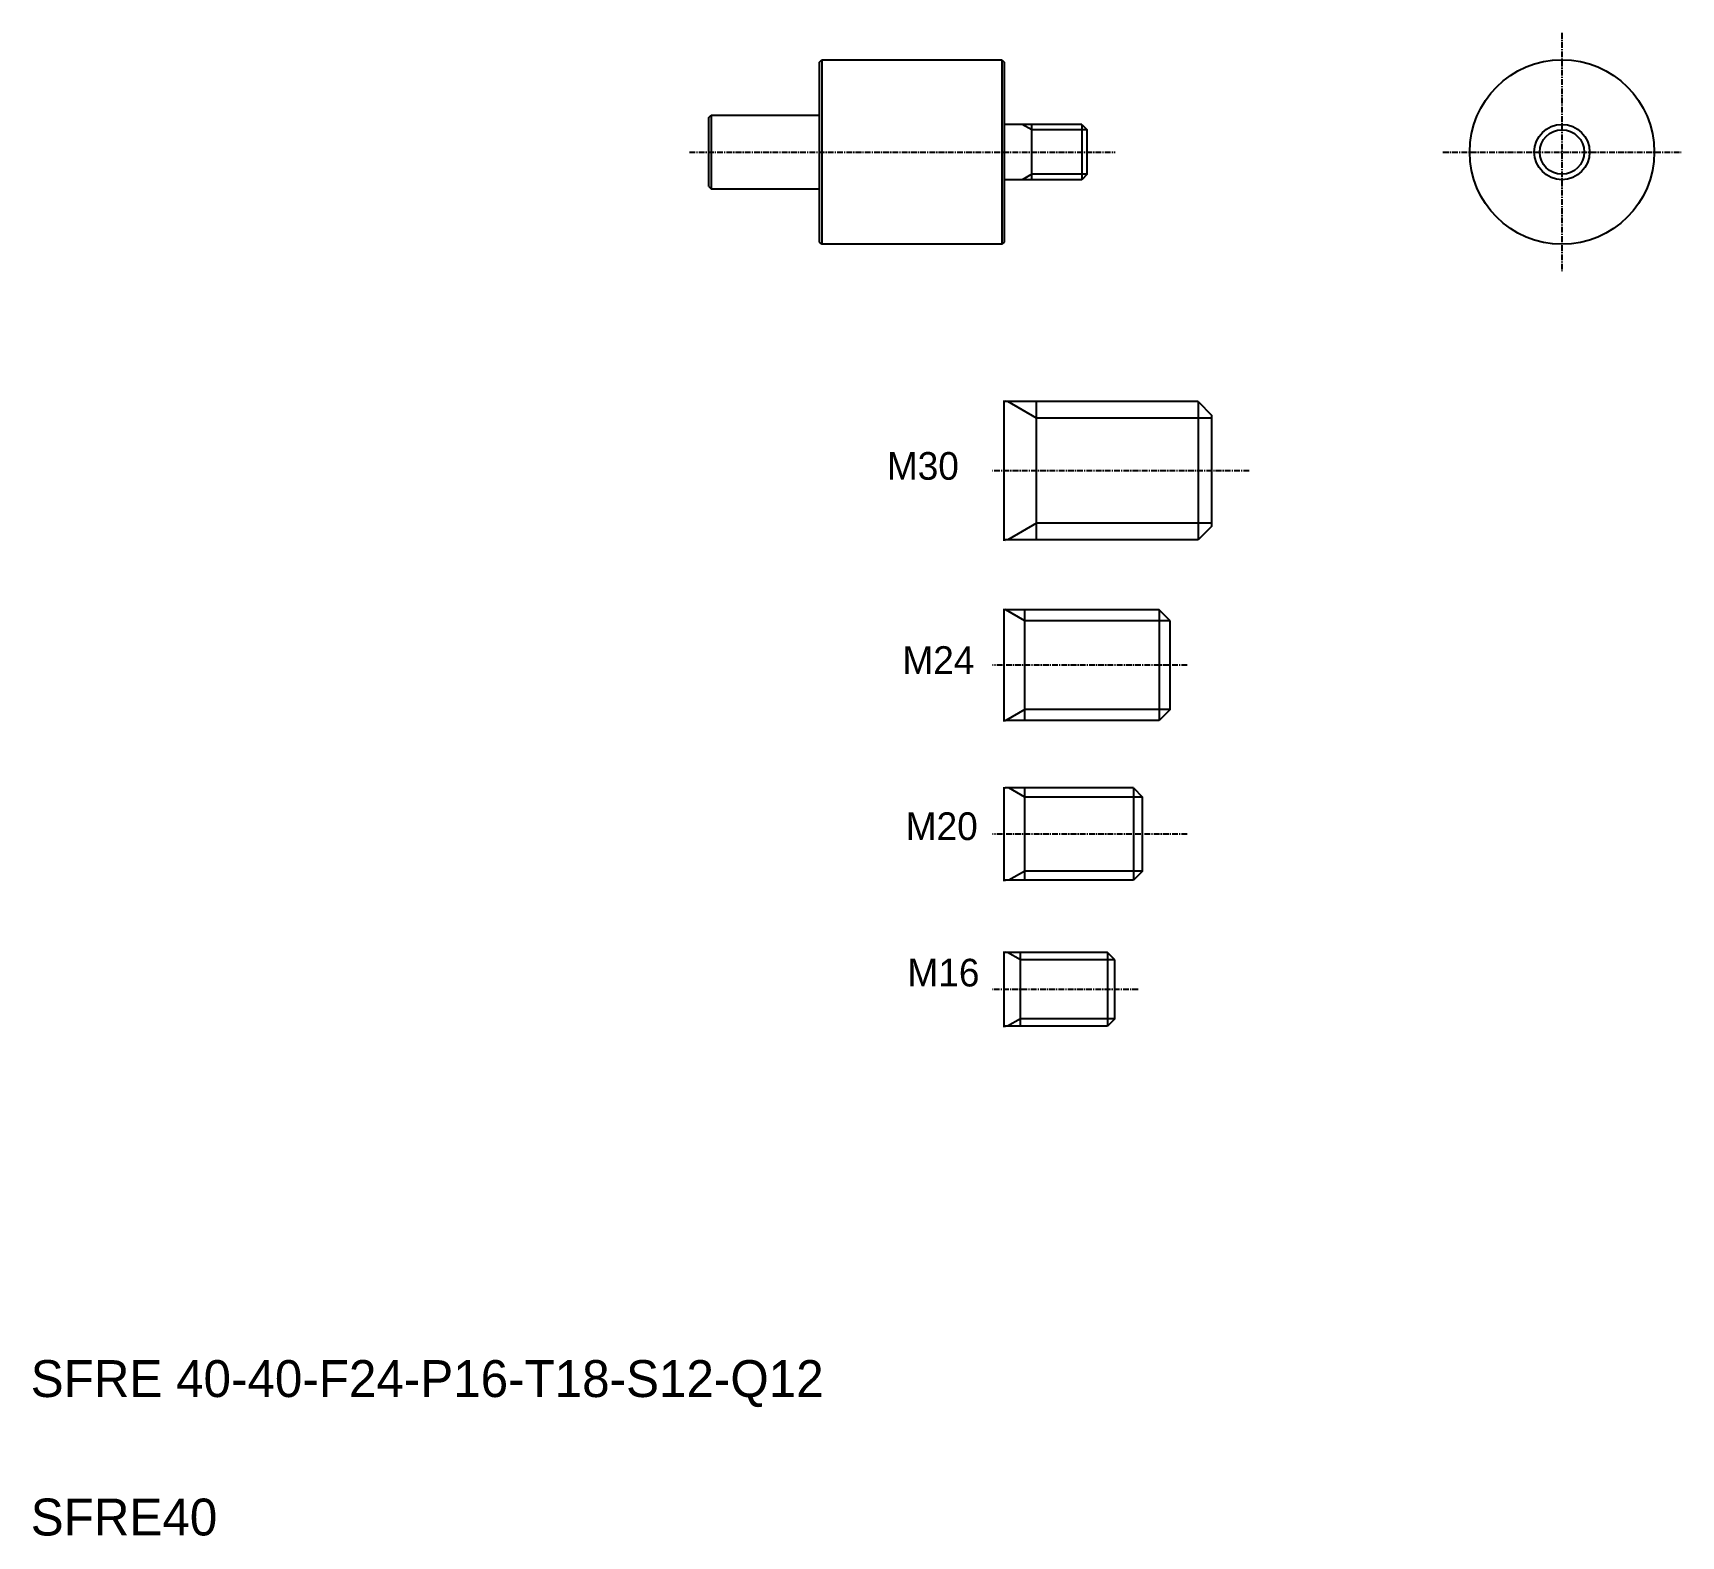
# Model space of a CAD drawing. Extents: x 80 to 437, y 83 to 408.
import ezdxf

# ---------------------------------------------------------------- set-up
doc = ezdxf.new("R2010")
doc.units = 0
doc.linetypes.add('CENTER', pattern=[2, 1.25, -0.25, 0.25, -0.25])
doc.layers.get('0').update_dxf_attribs({"linetype": 'CONTINUOUS'})
doc.layers.add('CENTER', color=1, linetype='CENTER')

msp = doc.modelspace()

# ---------------------------------------------------------------- linework, layer by layer
for p, q in [((250.6, 402.07), (251.1, 402.57)), ((250.6, 363.07), (250.6, 402.07)), ((251.1, 402.57), (251.1, 362.57)), ((251.1, 402.57), (290.1, 402.57)), ((290.1, 402.57), (290.1, 362.57)), ((290.1, 402.57), (290.6, 402.07)), ((290.6, 402.07), (290.6, 363.07)), ((226.6, 390.07), (227.1, 390.57)), ((226.6, 375.07), (226.6, 390.07)), ((251.1, 392.57), (251.1, 392.57)), ((296.6, 376.57), (296.6, 388.57)), ((307.4, 388.57), (308.6, 387.37)), ((308.6, 377.77), (308.6, 387.37)), ((251.1, 382.57), (251.1, 382.57)), ((226.6, 375.07), (227.1, 374.57)), ((308.6, 377.77), (307.4, 376.57)), ((251.1, 362.57), (250.6, 363.07)), ((290.1, 362.57), (251.1, 362.57)), ((290.6, 363.07), (290.1, 362.57)), ((297.6, 298.51), (297.6, 328.51)), ((332.6, 328.51), (335.6, 325.51)), ((335.6, 301.51), (335.6, 325.51)), ((335.6, 301.51), (332.6, 298.51)), ((295.1, 259.38), (295.1, 283.38)), ((326.6, 280.98), (324.2, 283.38)), ((326.6, 261.78), (326.6, 280.98)), ((326.6, 261.78), (324.2, 259.38)), ((295.1, 224.77), (295.1, 244.77)), ((318.6, 244.77), (320.6, 242.77)), ((320.6, 226.77), (320.6, 242.77)), ((320.6, 226.77), (318.6, 224.77)), ((294.1, 193.12), (294.1, 209.12)), ((314.6, 207.52), (313, 209.12)), ((314.6, 194.72), (314.6, 207.52)), ((314.6, 194.72), (313, 193.12))]:
    msp.add_line(p, q)
at = {"color": 7, "linetype": 'CONTINUOUS'}
for p, q in [((227.1, 390.57), (250.4, 390.57)), ((307.4, 388.57), (290.8, 388.57)), ((307.4, 376.57), (290.8, 376.57)), ((227.1, 374.57), (250.4, 374.57)), ((332.6, 328.51), (290.8, 328.51)), ((332.6, 328.51), (332.6, 298.51)), ((332.6, 298.51), (290.8, 298.51)), ((324.2, 283.38), (290.8, 283.38)), ((324.2, 283.38), (324.2, 259.38)), ((324.2, 259.38), (290.8, 259.38)), ((318.6, 244.77), (290.8, 244.77)), ((318.6, 244.77), (318.6, 224.77)), ((318.6, 224.77), (290.8, 224.77)), ((313, 209.12), (290.8, 209.12)), ((313, 209.12), (313, 193.12)), ((313, 193.12), (290.8, 193.12))]:
    msp.add_line(p, q, dxfattribs=at)
at = {"color": 7}
for p, q in [((227.1, 390.57), (227.1, 374.57)), ((307.4, 388.57), (307.4, 376.57))]:
    msp.add_line(p, q, dxfattribs=at)
at = {"color": 3}
for p, q in [((296.6, 387.37), (294.52, 388.57)), ((296.6, 377.77), (294.52, 376.57))]:
    msp.add_line(p, q, dxfattribs=at)
at = {"color": 3, "linetype": 'CONTINUOUS'}
for p, q in [((308.6, 387.37), (296.6, 387.37)), ((308.6, 377.77), (296.6, 377.77)), ((297.6, 324.91), (291.36, 328.51)), ((335.6, 324.91), (297.6, 324.91)), ((297.6, 302.11), (291.36, 298.51)), ((335.6, 302.11), (297.6, 302.11)), ((295.1, 280.98), (290.94, 283.38)), ((326.6, 280.98), (295.1, 280.98)), ((295.1, 261.78), (290.94, 259.38)), ((326.6, 261.78), (295.1, 261.78)), ((295.1, 242.77), (291.63, 244.77)), ((320.6, 242.77), (295.1, 242.77)), ((295.1, 226.77), (291.63, 224.77)), ((320.6, 226.77), (295.1, 226.77)), ((294.1, 207.52), (291.33, 209.12)), ((314.6, 207.52), (294.1, 207.52)), ((314.6, 194.72), (294.1, 194.72))]:
    msp.add_line(p, q, dxfattribs=at)
at = {"linetype": 'CONTINUOUS'}
for p, q in [((290.6, 298.31), (290.6, 328.71)), ((290.6, 259.18), (290.6, 283.58)), ((290.6, 224.57), (290.6, 244.97)), ((290.6, 192.92), (290.6, 209.32))]:
    msp.add_line(p, q, dxfattribs=at)
at = {"color": 2, "linetype": 'CONTINUOUS'}
msp.add_line((294.1, 194.72), (291.33, 193.12), dxfattribs=at)
msp.add_circle((411.47, 382.57), 20)
at = {"color": 7, "linetype": 'CONTINUOUS'}
msp.add_circle((411.47, 382.57), 6, dxfattribs=at)
at = {"color": 3, "linetype": 'CONTINUOUS'}
msp.add_circle((411.47, 382.57), 4.8, dxfattribs=at)
for centre, start, end in [((250.4, 390.77), 270, 0), ((290.8, 388.77), 180, 270), ((290.8, 376.37), 90, 180), ((250.4, 374.37), 0, 90)]:
    msp.add_arc(centre, 0.2, start, end)
at = {"linetype": 'CONTINUOUS'}
for centre, start, end in [((290.8, 328.71), 180, 270), ((290.8, 298.31), 90, 180), ((290.8, 283.58), 180, 270), ((290.8, 259.18), 90, 180), ((290.8, 244.97), 180, 270), ((290.8, 224.57), 90, 180), ((290.8, 209.32), 180, 270), ((290.8, 192.92), 90, 180)]:
    msp.add_arc(centre, 0.2, start, end, dxfattribs=at)
at = {"layer": 'CENTER', "color": 1, "linetype": 'CENTER'}
for p, q in [((411.47, 408.37), (411.47, 356.77)), ((222.39, 382.57), (314.68, 382.57)), ((385.68, 382.57), (437.27, 382.57)), ((343.67, 313.51), (288.07, 313.51)), ((330.24, 271.38), (288.07, 271.38)), ((330.24, 234.77), (288.07, 234.77)), ((319.61, 201.12), (288.07, 201.12))]:
    msp.add_line(p, q, dxfattribs=at)

# ---------------------------------------------------------------- texts
at = {"color": 7}
for s, p in [('M30', (265.17, 311.55)), ('M24', (268.54, 269.48)), ('M20', (269.26, 233.48)), ('M16', (269.63, 201.75))]:
    msp.add_text(s, height=6, dxfattribs=at).set_placement(p)
for s, p in [('SFRE 40-40-F24-P16-T18-S12-Q12', (79.64, 112.78)), ('SFRE40', (79.64, 82.78))]:
    msp.add_text(s, height=8).set_placement(p)

doc.saveas('drawing.dxf')
